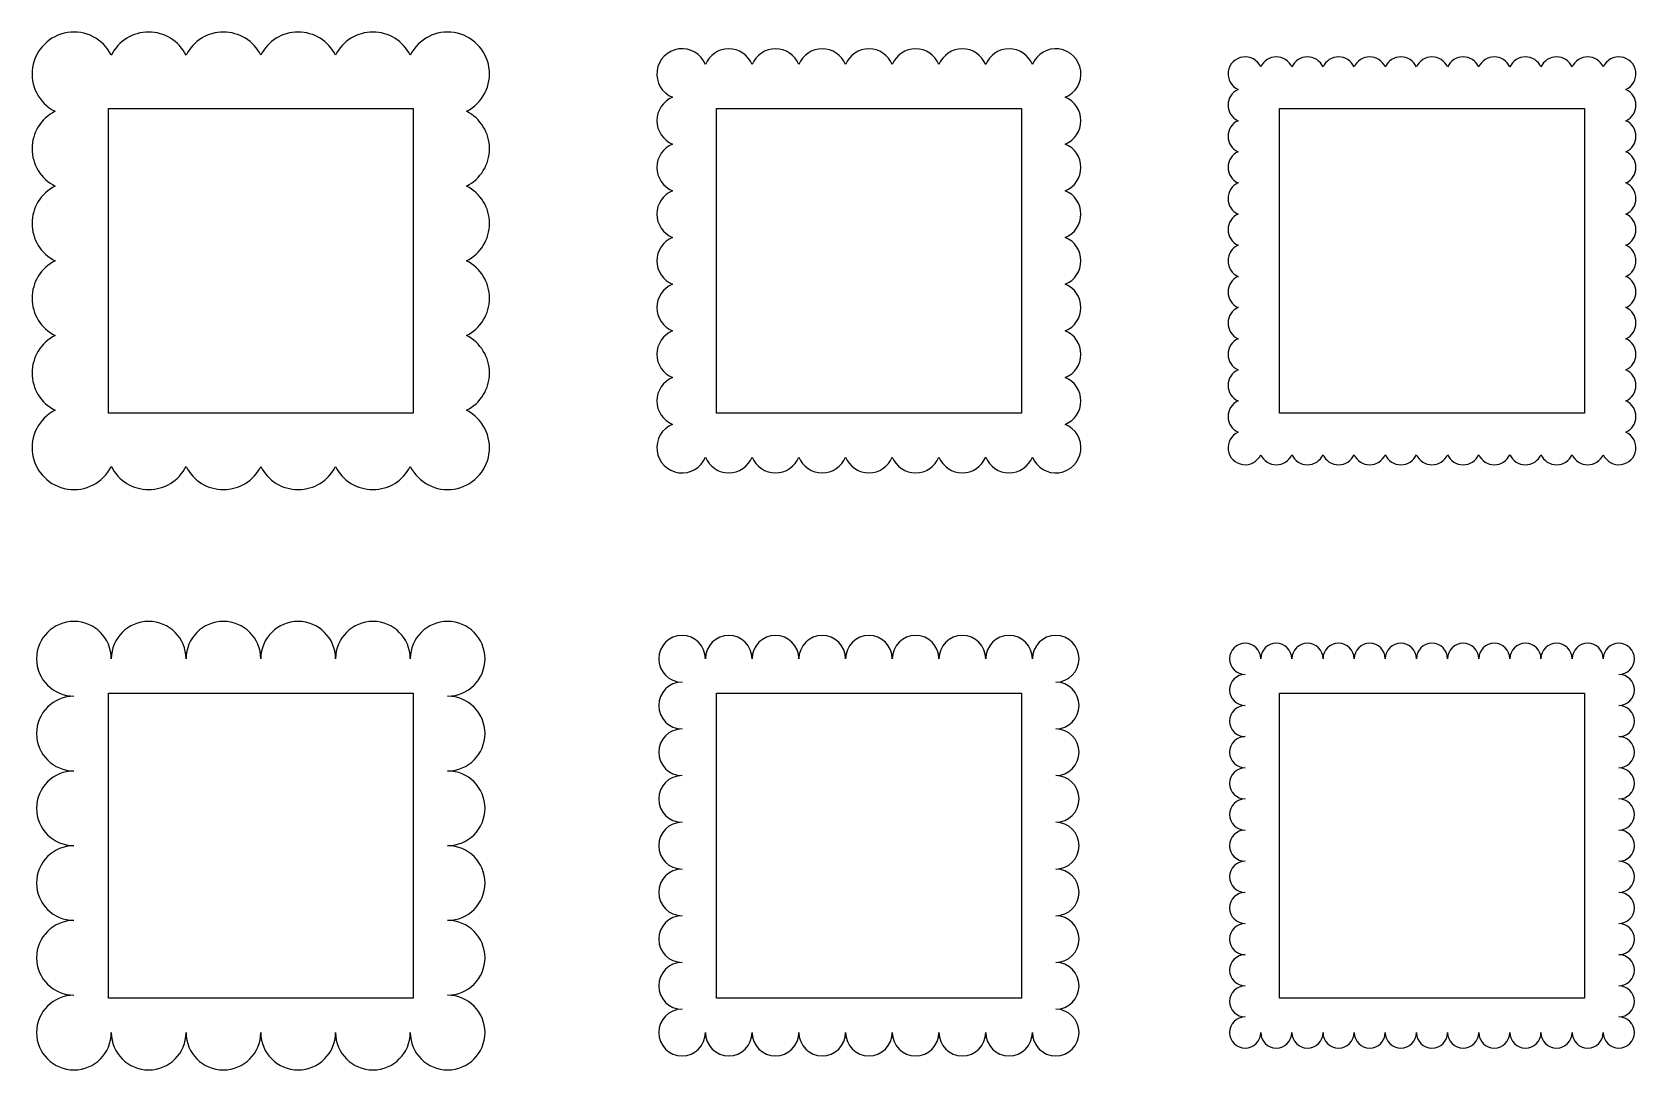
# Model space of a CAD drawing. Extents: x -319 to 31, y 673 to 900.
import ezdxf

# ---------------------------------------------------------------- set-up
doc = ezdxf.new("R2010")
doc.units = 0
doc.layers.get('0').update_dxf_attribs({"linetype": 'CONTINUOUS'})

msp = doc.modelspace()

# ---------------------------------------------------------------- linework, layer by layer
for p, q in [((-302.141597, 882.87489), (-235.675723, 882.87489)), ((-302.141597, 816.409016), (-302.141597, 882.87489)), ((-235.675723, 882.87489), (-235.675723, 816.409016)), ((-169.574061, 816.409016), (-169.574061, 882.87489)), ((-169.574061, 882.87489), (-103.108187, 882.87489)), ((-103.108187, 882.87489), (-103.108187, 816.409016)), ((-46.821314, 816.409016), (-46.821314, 882.87489)), ((-46.821314, 882.87489), (19.64456, 882.87489)), ((19.64456, 882.87489), (19.64456, 816.409016)), ((-235.675723, 816.409016), (-302.141597, 816.409016)), ((-103.108187, 816.409016), (-169.574061, 816.409016)), ((19.64456, 816.409016), (-46.821314, 816.409016)), ((-302.141597, 755.395317), (-235.675723, 755.395317)), ((-302.141597, 688.929443), (-302.141597, 755.395317)), ((-235.675723, 755.395317), (-235.675723, 688.929443)), ((-169.574061, 755.395317), (-103.108187, 755.395317)), ((-169.574061, 688.929443), (-169.574061, 755.395317)), ((-103.108187, 755.395317), (-103.108187, 688.929443)), ((-46.821314, 755.395317), (19.64456, 755.395317)), ((-46.821314, 688.929443), (-46.821314, 755.395317)), ((19.64456, 755.395317), (19.64456, 688.929443)), ((-235.675723, 688.929443), (-302.141597, 688.929443)), ((-103.108187, 688.929443), (-169.574061, 688.929443)), ((19.64456, 688.929443), (-46.821314, 688.929443))]:
    msp.add_line(p, q)
for centre, radius, start, end in [((-309.641597, 890.37489), 9.126038, 26.788651, 243.211349), ((-293.348422, 890.37489), 9.126038, 26.788651, 153.211349), ((-277.055247, 890.37489), 9.126038, 26.788651, 153.211349), ((-260.762072, 890.37489), 9.126038, 26.788651, 153.211349), ((-244.468897, 890.37489), 9.126038, 26.788651, 153.211349), ((-228.175723, 890.37489), 9.126038, 296.788651, 153.211349), ((-177.074035, 890.37489), 5.492063, 22.014947, 247.985053), ((-166.89083, 890.37489), 5.492063, 22.014947, 157.985053), ((-156.707599, 890.37489), 5.492063, 22.014947, 157.985053), ((-146.524368, 890.37489), 5.492063, 22.014947, 157.985053), ((-136.341137, 890.37489), 5.492063, 22.014947, 157.985053), ((-126.157906, 890.37489), 5.492063, 22.014947, 157.985053), ((-115.974675, 890.37489), 5.492063, 22.014947, 157.985053), ((-105.791444, 890.37489), 5.492063, 22.014947, 157.985053), ((-95.608213, 890.37489), 5.492063, 292.014947, 157.985053), ((-54.321314, 890.37489), 3.722454, 24.23433, 245.763691), ((-47.532494, 890.37489), 3.722454, 24.23433, 155.76567), ((-40.743673, 890.37489), 3.722454, 24.23433, 155.76567), ((-33.954853, 890.37489), 3.722454, 24.23433, 155.76567), ((-27.166032, 890.37489), 3.722454, 24.23433, 155.76567), ((-20.377212, 890.37489), 3.722454, 24.23433, 155.76567), ((-13.588391, 890.37489), 3.722454, 24.23433, 155.76567), ((-6.799571, 890.37489), 3.722454, 24.23433, 155.76567), ((-0.01075, 890.37489), 3.722454, 24.23433, 155.76567), ((6.77807, 890.37489), 3.722454, 24.23433, 155.76567), ((13.566891, 890.37489), 3.722454, 24.23433, 155.76567), ((20.355711, 890.37489), 3.722454, 24.23433, 155.76567), ((27.144541, 890.374991), 3.722454, 294.23433, 155.7667), ((-177.074035, 880.191659), 5.492063, 112.014947, 247.985053), ((-95.608213, 880.191659), 5.492063, 292.014947, 67.985053), ((-54.321323, 883.586171), 3.722454, 114.23433, 245.76567), ((27.144541, 883.586171), 3.722454, 294.23433, 65.76567), ((-309.641597, 874.081715), 9.126038, 116.788651, 243.211349), ((-228.175723, 874.081715), 9.126038, 296.788651, 63.211349), ((-54.321323, 876.79735), 3.722454, 114.23433, 245.76567), ((27.144541, 876.79735), 3.722454, 294.23433, 65.76567), ((-177.074035, 870.008428), 5.492063, 112.014947, 247.985053), ((-95.608213, 870.008428), 5.492063, 292.014947, 67.985053), ((-54.321323, 870.00853), 3.722454, 114.23433, 245.76567), ((27.144541, 870.00853), 3.722454, 294.23433, 65.76567), ((-309.641597, 857.78854), 9.126038, 116.788651, 243.211349), ((-228.175723, 857.78854), 9.126038, 296.788651, 63.211349), ((-177.074035, 859.825197), 5.492063, 112.014947, 247.985053), ((-95.608213, 859.825197), 5.492063, 292.014947, 67.985053), ((-54.321323, 863.219709), 3.722454, 114.23433, 245.76567), ((27.144541, 863.219709), 3.722454, 294.23433, 65.76567), ((-54.321323, 856.430889), 3.722454, 114.23433, 245.76567), ((27.144541, 856.430889), 3.722454, 294.23433, 65.76567), ((-177.074035, 849.641966), 5.492063, 112.014947, 247.985053), ((-95.608213, 849.641966), 5.492063, 292.014947, 67.985053), ((-309.641597, 841.495365), 9.126038, 116.788651, 243.211349), ((-228.175723, 841.495365), 9.126038, 296.788651, 63.211349), ((-54.321323, 849.642068), 3.722454, 114.23433, 245.76567), ((27.144541, 849.642068), 3.722454, 294.23433, 65.76567), ((-54.321323, 842.853248), 3.722454, 114.23433, 245.76567), ((27.144541, 842.853248), 3.722454, 294.23433, 65.76567), ((-177.074035, 839.458735), 5.492063, 112.014947, 247.985053), ((-95.608213, 839.458735), 5.492063, 292.014947, 67.985053), ((-54.321323, 836.064427), 3.722454, 114.23433, 245.76567), ((27.144541, 836.064427), 3.722454, 294.23433, 65.76567), ((-309.641597, 825.202191), 9.126038, 116.788651, 243.211349), ((-228.175723, 825.202191), 9.126038, 296.788651, 63.211349), ((-177.074035, 829.275504), 5.492063, 112.014947, 247.985053), ((-95.608213, 829.275504), 5.492063, 292.014947, 67.985053), ((-54.321323, 829.275607), 3.722454, 114.23433, 245.76567), ((27.144541, 829.275607), 3.722454, 294.23433, 65.76567), ((-54.321323, 822.486786), 3.722454, 114.23433, 245.76567), ((27.144541, 822.486786), 3.722454, 294.23433, 65.76567), ((-177.074035, 819.092273), 5.492063, 112.014947, 247.985414), ((-95.608213, 819.092273), 5.492063, 292.014586, 67.985053), ((-54.321323, 815.697966), 3.722454, 114.23433, 245.768174), ((27.144541, 815.697966), 3.722454, 294.230002, 65.76567), ((-309.641597, 808.909016), 9.126038, 116.788651, 333.211349), ((-228.175723, 808.909016), 9.126038, 206.788651, 63.211349), ((-177.074035, 808.909016), 5.492063, 112.014586, 337.985053), ((-95.608213, 808.909016), 5.492063, 202.014947, 67.985414), ((-54.321314, 808.909016), 3.722454, 114.231982, 335.76567), ((27.144541, 808.908914), 3.722454, 204.2333, 65.769998), ((-293.348422, 808.909016), 9.126038, 206.788651, 333.211349), ((-277.055247, 808.909016), 9.126038, 206.788651, 333.211349), ((-260.762072, 808.909016), 9.126038, 206.788651, 333.211349), ((-244.468897, 808.909016), 9.126038, 206.788651, 333.211349), ((-166.89083, 808.909016), 5.492063, 202.014947, 337.985053), ((-156.707599, 808.909016), 5.492063, 202.014947, 337.985053), ((-146.524368, 808.909016), 5.492063, 202.014947, 337.985053), ((-136.341137, 808.909016), 5.492063, 202.014947, 337.985053), ((-126.157906, 808.909016), 5.492063, 202.014947, 337.985053), ((-115.974675, 808.909016), 5.492063, 202.014947, 337.985053), ((-105.791444, 808.909016), 5.492063, 202.014947, 337.985053), ((-47.532494, 808.909016), 3.722454, 204.23433, 335.76567), ((-40.743673, 808.909016), 3.722454, 204.23433, 335.76567), ((-33.954853, 808.909016), 3.722454, 204.23433, 335.76567), ((-27.166032, 808.909016), 3.722454, 204.23433, 335.76567), ((-20.377212, 808.909016), 3.722454, 204.23433, 335.76567), ((-13.588391, 808.909016), 3.722454, 204.23433, 335.76567), ((-6.799571, 808.909016), 3.722454, 204.23433, 335.76567), ((-0.01075, 808.909016), 3.722454, 204.23433, 335.76567), ((6.77807, 808.909016), 3.722454, 204.23433, 335.76567), ((13.566891, 808.909016), 3.722454, 204.23433, 335.76567), ((20.355711, 808.909016), 3.722454, 204.23433, 335.764988), ((-309.641597, 762.895317), 8.146587, 0, 270), ((-293.348422, 762.895317), 8.146587, 0, 180), ((-277.055247, 762.895317), 8.146587, 0, 180), ((-260.762072, 762.895317), 8.146587, 0, 180), ((-244.468897, 762.895317), 8.146587, 0, 180), ((-228.175723, 762.895317), 8.146587, 270, 180), ((-177.074061, 762.895317), 5.091616, 0, 270), ((-166.89083, 762.895317), 5.091616, 0, 180), ((-156.707599, 762.895317), 5.091616, 0, 180), ((-146.524368, 762.895317), 5.091616, 0, 180), ((-136.341137, 762.895317), 5.091616, 0, 180), ((-126.157906, 762.895317), 5.091616, 0, 180), ((-115.974675, 762.895317), 5.091616, 0, 180), ((-105.791444, 762.895317), 5.091616, 0, 180), ((-95.608213, 762.895317), 5.091616, 270.000292, 180), ((-54.321314, 762.895317), 3.39441, 0, 270), ((-47.532494, 762.895317), 3.39441, 0, 180), ((-40.743673, 762.895317), 3.39441, 0, 180), ((-33.954853, 762.895317), 3.39441, 0, 180), ((-27.166032, 762.895317), 3.39441, 0, 180), ((-20.377212, 762.895317), 3.39441, 0, 180), ((-13.588391, 762.895317), 3.39441, 0, 180), ((-6.799571, 762.895317), 3.39441, 0, 180), ((-0.01075, 762.895317), 3.39441, 0, 180), ((6.77807, 762.895317), 3.39441, 0, 180), ((13.566891, 762.895317), 3.39441, 0, 180), ((20.355711, 762.895317), 3.39441, 0, 180), ((27.144532, 762.895317), 3.39441, 270.000472, 180), ((-54.321314, 756.106496), 3.39441, 90, 270), ((27.14456, 756.106496), 3.39441, 270, 90), ((-177.074061, 752.712086), 5.091616, 90, 270), ((-95.608187, 752.712086), 5.091616, 270, 90), ((-309.641597, 746.602142), 8.146587, 90, 270), ((-228.175723, 746.602142), 8.146587, 270, 90), ((-54.321314, 749.317676), 3.39441, 90, 270), ((27.14456, 749.317676), 3.39441, 270, 90), ((-177.074061, 742.528855), 5.091616, 90, 270), ((-95.608187, 742.528855), 5.091616, 270, 90), ((-54.321314, 742.528855), 3.39441, 90, 270), ((27.14456, 742.528855), 3.39441, 270, 90), ((-309.641597, 730.308967), 8.146587, 90, 270), ((-228.175723, 730.308967), 8.146587, 270, 90), ((-54.321314, 735.740035), 3.39441, 90, 270), ((27.14456, 735.740035), 3.39441, 270, 90), ((-177.074061, 732.345624), 5.091616, 90, 270), ((-95.608187, 732.345624), 5.091616, 270, 90), ((-54.321314, 728.951214), 3.39441, 90, 270), ((27.14456, 728.951214), 3.39441, 270, 90), ((-177.074061, 722.162393), 5.091616, 90, 270), ((-95.608187, 722.162393), 5.091616, 270, 90), ((-54.321314, 722.162394), 3.39441, 90, 270), ((27.14456, 722.162394), 3.39441, 270, 90), ((-309.641597, 714.015793), 8.146587, 90, 270), ((-228.175723, 714.015793), 8.146587, 270, 90), ((-177.074061, 711.979162), 5.091616, 90, 270), ((-95.608187, 711.979162), 5.091616, 270, 90), ((-54.321314, 715.373573), 3.39441, 90, 270), ((27.14456, 715.373573), 3.39441, 270, 90), ((-54.321314, 708.584753), 3.39441, 90, 270), ((27.14456, 708.584753), 3.39441, 270, 90), ((-177.074061, 701.795931), 5.091616, 90, 270), ((-95.608187, 701.795931), 5.091616, 270, 90), ((-309.641597, 697.722618), 8.146587, 90, 270), ((-228.175723, 697.722618), 8.146587, 270, 90), ((-54.321314, 701.795932), 3.39441, 90, 270), ((27.14456, 701.795932), 3.39441, 270, 90), ((-177.074061, 691.6127), 5.091616, 90, 270), ((-95.608187, 691.6127), 5.091616, 270, 90), ((-54.321314, 695.007112), 3.39441, 90, 270), ((27.14456, 695.007112), 3.39441, 270, 90), ((-309.641597, 681.429443), 8.146587, 90, 0), ((-228.175723, 681.429443), 8.146587, 180, 90), ((-54.321314, 688.218291), 3.39441, 90, 270), ((27.14456, 688.218291), 3.39441, 270, 90), ((-177.074061, 681.429443), 5.091616, 90, 0), ((-95.608213, 681.429443), 5.091616, 180, 89.999708), ((-54.321314, 681.429443), 3.39441, 90, 0), ((27.144532, 681.429443), 3.39441, 180, 89.999528), ((-293.348422, 681.429443), 8.146587, 180, 0), ((-277.055247, 681.429443), 8.146587, 180, 0), ((-260.762072, 681.429443), 8.146587, 180, 0), ((-244.468897, 681.429443), 8.146587, 180, 0), ((-166.89083, 681.429443), 5.091616, 180, 0), ((-156.707599, 681.429443), 5.091616, 180, 0), ((-146.524368, 681.429443), 5.091616, 180, 0), ((-136.341137, 681.429443), 5.091616, 180, 0), ((-126.157906, 681.429443), 5.091616, 180, 0), ((-115.974675, 681.429443), 5.091616, 180, 0), ((-105.791444, 681.429443), 5.091616, 180, 0), ((-47.532494, 681.429443), 3.39441, 180, 0), ((-40.743673, 681.429443), 3.39441, 180, 0), ((-33.954853, 681.429443), 3.39441, 180, 0), ((-27.166032, 681.429443), 3.39441, 180, 0), ((-20.377212, 681.429443), 3.39441, 180, 0), ((-13.588391, 681.429443), 3.39441, 180, 0), ((-6.799571, 681.429443), 3.39441, 180, 0), ((-0.01075, 681.429443), 3.39441, 180, 0), ((6.77807, 681.429443), 3.39441, 180, 0), ((13.566891, 681.429443), 3.39441, 180, 0), ((20.355711, 681.429443), 3.39441, 180, 0)]:
    msp.add_arc(centre, radius, start, end)

doc.saveas('drawing.dxf')
